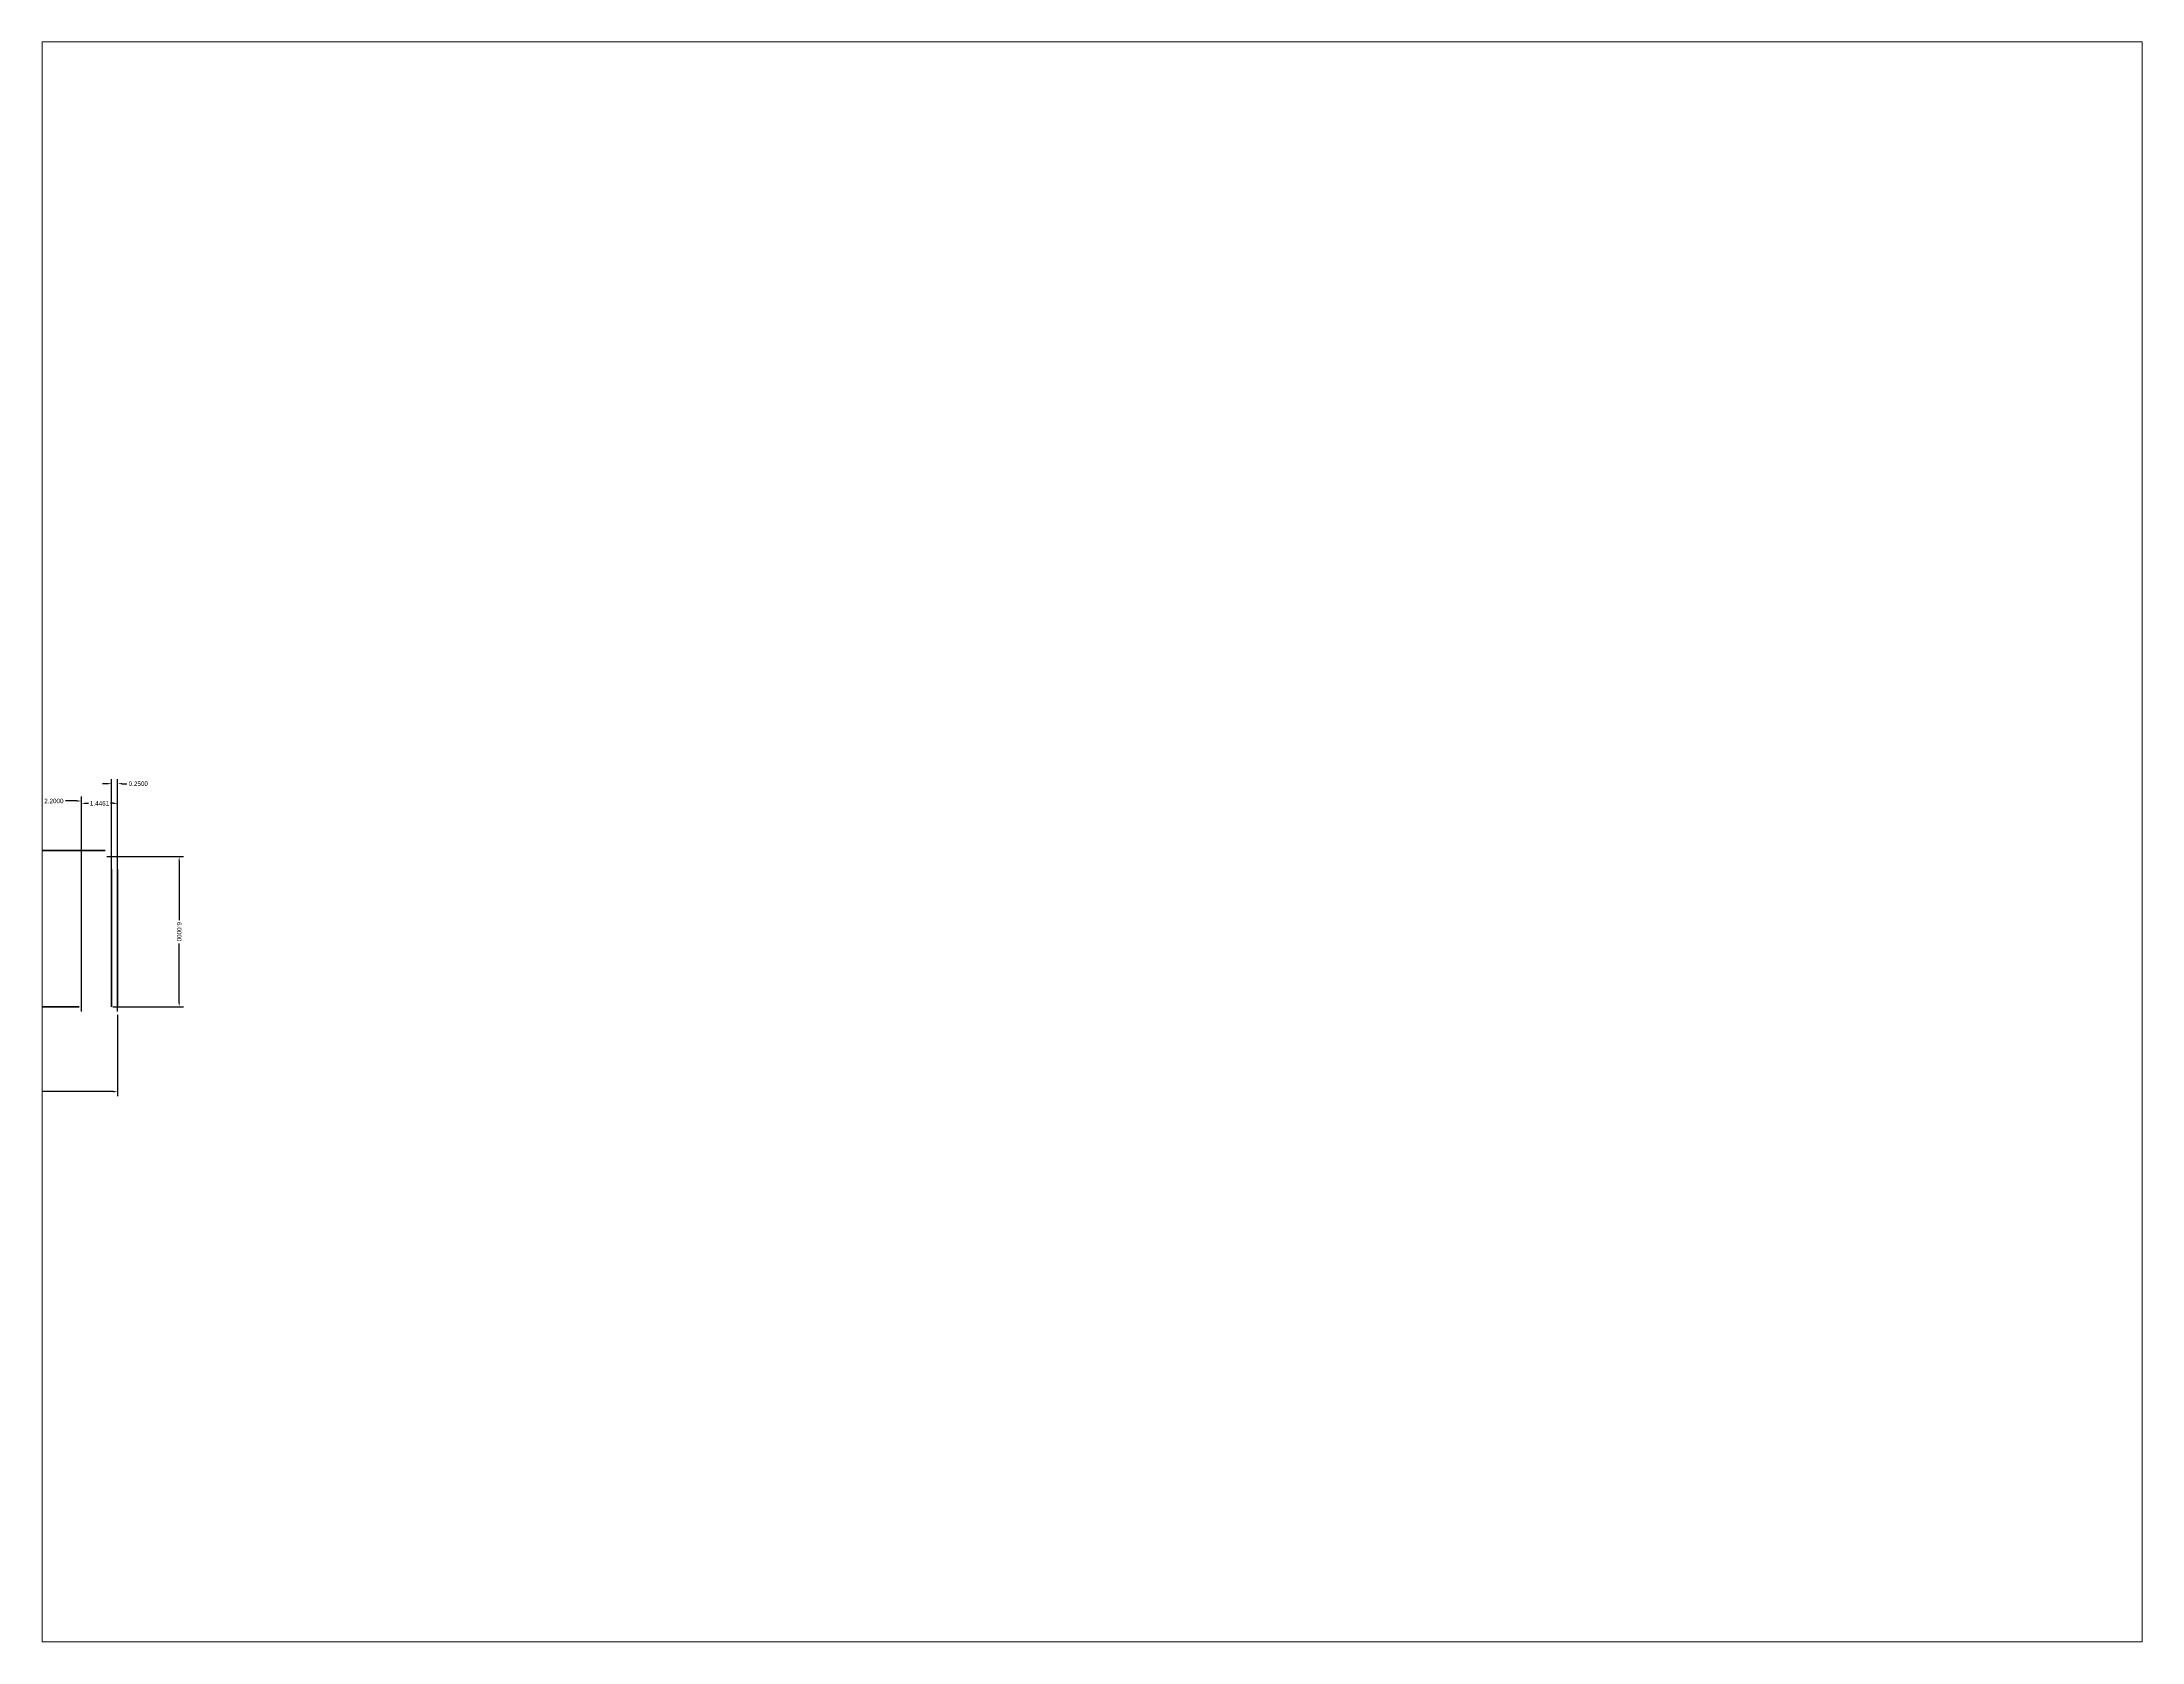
# Paper-space layout 'Layout1' of a CAD drawing. Header units: centimetres. Extents: x 1.05 to 9.45, y 0.8 to 7.2.
# The model-space entities are those that its viewports show. They can reach past a viewport. Long polylines and large blocks are cut down to what shows.
import ezdxf

# ---------------------------------------------------------------- set-up
doc = ezdxf.new("R2010")
doc.units = ezdxf.units.CM
doc.header["$MEASUREMENT"] = 0
doc.styles.get("Standard").update_dxf_attribs({"font": 'arial.ttf'})
doc.dimstyles.get("Standard").update_dxf_attribs({"dimtxt": 0.18, "dimasz": 0.18, "dimexe": 0.18, "dimexo": 0.0625, "dimgap": 0.09, "dimtad": 0, "dimtih": 1, "dimtoh": 1, "dimdec": 4, "dimzin": 0, "dimdsep": 46, "dimtxsty": 'Standard', "dimcen": 0.09, "dimadec": 0, "dimazin": 0, "dimtfac": 1, "dimtdec": 4, "dimtofl": 0, "dimtmove": 0, "dimatfit": 3, "dimfxl": 1, "dimtolj": 1, "dimtzin": 0, "dimarcsym": 0})

# ---------------------------------------------------------------- blocks, each defined once
blk = doc.blocks.new('*D3')
at = {"color": 0, "lineweight": -2, "transparency": 16777216}
for p, q in [((18.478, 11.09), (18.478, 19.585)), ((18.658, 19.405), (18.763, 19.405)), ((19.744, 19.405), (19.639, 19.405)), ((19.924, 11.09), (19.924, 19.585))]:
    blk.add_line(p, q, dxfattribs=at)
at = {"color": 0, "transparency": 16777216}
for points in [[(18.658, 19.435), (18.658, 19.375), (18.478, 19.405)], [(19.744, 19.435), (19.744, 19.375), (19.924, 19.405)]]:
    blk.add_solid(points, dxfattribs=at)
at = {"layer": 'Defpoints', "color": 0, "transparency": 16777216}
for p in [(19.924, 19.405), (18.478, 11.027, 1.541), (19.924, 11.027, 1.341)]:
    blk.add_point(p, dxfattribs=at)
at = {"color": 0, "transparency": 16777216, "insert": (19.201, 19.405), "char_height": 0.18, "attachment_point": 5}
blk.add_mtext('\\A1;1.4461', dxfattribs=at)
blk = doc.blocks.new('*D4')
at = {"color": 0, "lineweight": -2, "transparency": 16777216}
for p, q in [((16.278, 11.09), (16.278, 19.678)), ((16.458, 19.498), (16.913, 19.498)), ((18.298, 19.498), (17.843, 19.498)), ((18.478, 11.09), (18.478, 19.678))]:
    blk.add_line(p, q, dxfattribs=at)
at = {"color": 0, "transparency": 16777216}
for points in [[(16.458, 19.528), (16.458, 19.468), (16.278, 19.498)], [(18.298, 19.528), (18.298, 19.468), (18.478, 19.498)]]:
    blk.add_solid(points, dxfattribs=at)
at = {"layer": 'Defpoints', "color": 0, "transparency": 16777216}
for p in [(18.478, 19.498), (16.278, 11.027, 1.541), (18.478, 11.027, 1.541)]:
    blk.add_point(p, dxfattribs=at)
at = {"color": 0, "transparency": 16777216, "insert": (17.378, 19.498), "char_height": 0.18, "attachment_point": 5}
blk.add_mtext('\\A1;2.2000', dxfattribs=at)
blk = doc.blocks.new('*D6')
at = {"color": 0, "lineweight": -2, "transparency": 16777216}
for p, q in [((19.487, 17.277), (22.56, 17.277)), ((22.38, 17.097), (22.38, 14.741)), ((22.38, 11.457), (22.38, 13.813)), ((19.737, 11.277), (22.56, 11.277))]:
    blk.add_line(p, q, dxfattribs=at)
at = {"color": 0, "transparency": 16777216}
for points in [[(22.41, 17.097), (22.35, 17.097), (22.38, 17.277)], [(22.41, 11.457), (22.35, 11.457), (22.38, 11.277)]]:
    blk.add_solid(points, dxfattribs=at)
at = {"layer": 'Defpoints', "color": 0, "transparency": 16777216}
for p in [(19.424, 17.277, 12.741), (19.674, 11.277, 12.741), (22.38, 11.277)]:
    blk.add_point(p, dxfattribs=at)
at = {"color": 0, "transparency": 16777216, "insert": (22.38, 14.277), "char_height": 0.18, "attachment_point": 5, "rotation": 270}
blk.add_mtext('\\A1;6.0000', dxfattribs=at)
blk = doc.blocks.new('*D10')
at = {"color": 0, "lineweight": -2, "transparency": 16777216}
for p, q in [((19.494, 20.189), (19.314, 20.189)), ((19.674, 14.09), (19.674, 20.369)), ((19.924, 14.09), (19.924, 20.369)), ((20.104, 20.189), (20.284, 20.189))]:
    blk.add_line(p, q, dxfattribs=at)
at = {"color": 0, "transparency": 16777216}
for points in [[(19.494, 20.219), (19.494, 20.159), (19.674, 20.189)], [(20.104, 20.219), (20.104, 20.159), (19.924, 20.189)]]:
    blk.add_solid(points, dxfattribs=at)
at = {"layer": 'Defpoints', "color": 0, "transparency": 16777216}
for p in [(19.924, 20.189), (19.674, 14.027, 5.75), (19.924, 14.027, 0.25)]:
    blk.add_point(p, dxfattribs=at)
at = {"color": 0, "transparency": 16777216, "insert": (20.747, 20.189), "char_height": 0.18, "attachment_point": 5}
blk.add_mtext('\\A1;0.2500', dxfattribs=at)
blk = doc.blocks.new('*D11')
at = {"color": 0, "lineweight": -2, "transparency": 16777216}
for p, q in [((5.924, 10.965), (5.924, 7.712)), ((19.924, 10.965), (19.924, 7.712)), ((6.104, 7.892), (12.399, 7.892)), ((19.744, 7.892), (13.449, 7.892))]:
    blk.add_line(p, q, dxfattribs=at)
at = {"color": 0, "transparency": 16777216}
for points in [[(6.104, 7.922), (6.104, 7.862), (5.924, 7.892)], [(19.744, 7.922), (19.744, 7.862), (19.924, 7.892)]]:
    blk.add_solid(points, dxfattribs=at)
at = {"layer": 'Defpoints', "color": 0, "transparency": 16777216}
for p in [(5.924, 11.027), (19.924, 11.027), (19.924, 7.892)]:
    blk.add_point(p, dxfattribs=at)
at = {"color": 0, "transparency": 16777216, "insert": (12.924, 7.892), "char_height": 0.18, "attachment_point": 5}
blk.add_mtext('\\A1;14.0000', dxfattribs=at)

msp = doc.modelspace()

# ---------------------------------------------------------------- linework, layer by layer
at = {"extrusion": (0, 1, 0)}
for points, elevation in [([(-19.42407, 0.30315), (-19.42407, 5.30315), (-6.42407, 5.30315), (-6.42407, 0.30315)], 17.5271), ([(-18.38922, 0.05), (-16.38922, 0.05), (-16.38922, 1.05), (-18.38922, 1.05)], 11.2771)]:
    msp.add_lwpolyline(points, close=True, dxfattribs=dict(at, elevation=elevation))
at = {"extrusion": (-1, 0, 0)}
for elevation in [-19.67407, -19.92407]:
    msp.add_lwpolyline([(-11.2771, 0.05), (-16.7771, 0.05), (-16.7771, 11.05), (-11.2771, 11.05)], close=True, dxfattribs=dict(at, elevation=elevation))

# ---------------------------------------------------------------- dimensions: what is measured, and where the dimension line sits
for base, p1, p2, angle, picture, middle in [((19.92407, 20.18884, -0.2), (19.67407, 14.0271, 5.55), (19.92407, 14.0271, 0.05), 0, '*D10', (20.74739, 20.18884, -0.2)), ((22.37971, 11.2771, -1.54106), (19.42407, 17.2771, 11.2), (19.67407, 11.2771, 11.2), 90, '*D6', (22.37971, 14.2771, -1.54106)), ((19.92407, 7.89191, -0.2), (5.92407, 11.0271, -0.2), (19.92407, 11.0271, -0.2), 0, '*D11', (12.92407, 7.89191, -0.2))]:
    dim = msp.add_linear_dim(base=base, p1=p1, p2=p2, angle=angle, dimstyle='Standard')
    dim.commit()
    dim.dimension.update_dxf_attribs({"geometry": picture, "text_midpoint": middle})
for base, p1, p2, picture, middle in [((18.47797, 19.4978, -1.54106), (16.27797, 11.0271), (18.47797, 11.0271), '*D4', (17.37797, 19.4978, -1.54106)), ((19.92407, 19.40466, -1.54106), (18.47797, 11.0271), (19.92407, 11.0271, -0.2), '*D3', (19.20102, 19.40466, -1.54106))]:
    dim = msp.add_linear_dim(base=base, p1=p1, p2=p2, dimstyle='Standard')
    dim.commit()
    dim.dimension.update_dxf_attribs({"geometry": picture, "text_midpoint": middle})

psp = doc.layouts.get("Layout1")

# ---------------------------------------------------------------- viewports
at = {"layer": '0', "view_target_point": (65.86585, 15.26327)}
psp.add_viewport(center=(5.25, 4), size=(8.4, 6.4), view_center_point=(-7.03513, 2.59737), view_height=63.8896008, dxfattribs=at)

doc.saveas('drawing.dxf')
